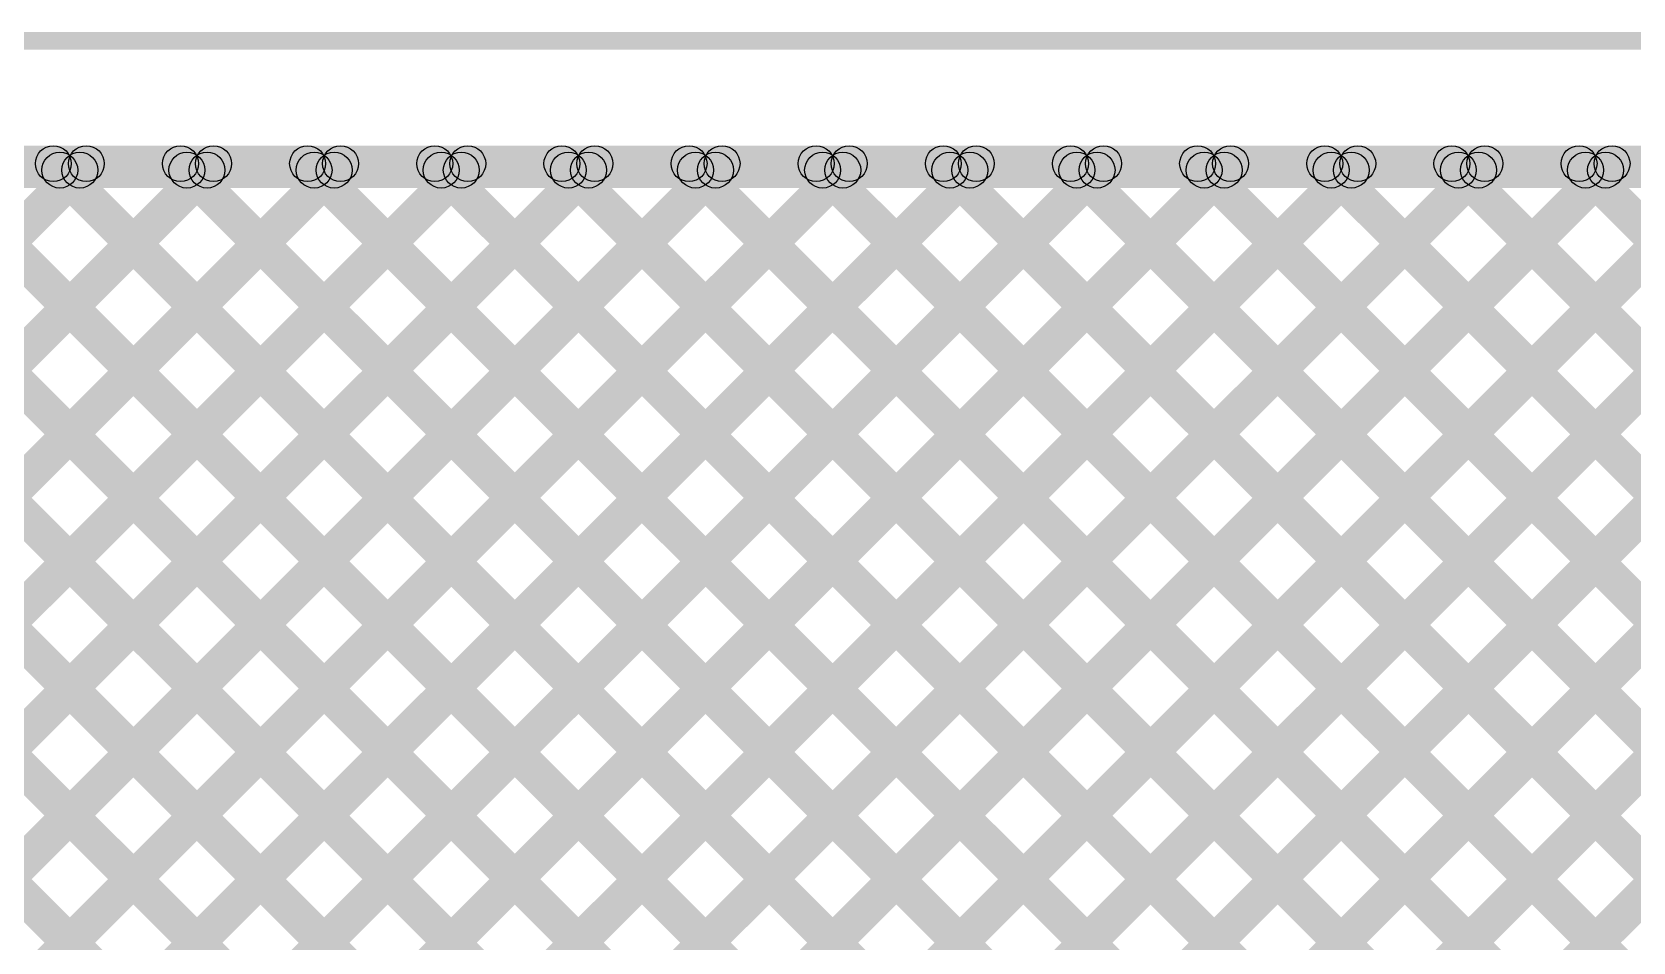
# Model space of a CAD drawing. Header units: millimetres. Extents: x 0 to 5.55, y 0 to 1.02.
# Drawn here: x 4.2018 to 4.5579, y 0.8218 to 1.0243 of the extents above; entities that cross this region are included whole.
import ezdxf

# ---------------------------------------------------------------- set-up
doc = ezdxf.new("R2010")
doc.units = ezdxf.units.MM
doc.header["$MEASUREMENT"] = 0
for name, color, linetype in [('BottomLayer', 5, 'Continuous'), ('Mechanical2', 216, 'Continuous'), ('TopLayer', 1, 'Continuous')]:
    doc.layers.add(name, color=color, linetype=linetype)

msp = doc.modelspace()

# ---------------------------------------------------------------- hatches: boundary and pattern name
at = {"layer": 'BottomLayer'}
for points in [[(0.054, 0.991), (0.054, 0.999), (5.502, 0.999), (5.502, 0.991)], [(3.58674, 0.36226), (3.58108, 0.36792), (4.211, 0.99783), (4.21665, 0.99217)], [(3.59583, 0.34306), (3.59017, 0.34872), (4.23928, 0.99783), (4.24494, 0.99217)], [(3.59583, 0.31478), (3.59017, 0.32043), (4.26757, 0.99783), (4.27322, 0.99217)], [(3.60101, 0.29167), (3.59535, 0.29733), (4.29585, 0.99783), (4.30151, 0.99217)], [(3.62929, 0.29167), (3.62363, 0.29733), (4.32413, 0.99783), (4.32979, 0.99217)], [(3.65758, 0.29167), (3.65192, 0.29733), (4.35242, 0.99783), (4.35808, 0.99217)], [(3.68586, 0.29167), (3.6802, 0.29733), (4.3807, 0.99783), (4.38636, 0.99217)], [(3.71414, 0.29167), (3.70849, 0.29733), (4.40899, 0.99783), (4.41464, 0.99217)], [(3.74243, 0.29167), (3.73677, 0.29733), (4.43727, 0.99783), (4.44293, 0.99217)], [(3.77071, 0.29167), (3.76506, 0.29733), (4.46556, 0.99783), (4.47121, 0.99217)], [(3.799, 0.29167), (3.79334, 0.29733), (4.49384, 0.99783), (4.4995, 0.99217)], [(3.82728, 0.29167), (3.82162, 0.29733), (4.52212, 0.99783), (4.52778, 0.99217)], [(3.85557, 0.29167), (3.84991, 0.29733), (4.55041, 0.99783), (4.55607, 0.99217)], [(3.88385, 0.29167), (3.87819, 0.29733), (4.57869, 0.99783), (4.58435, 0.99217)], [(3.91213, 0.29167), (3.90648, 0.29733), (4.60698, 0.99783), (4.61263, 0.99217)], [(3.94042, 0.29167), (3.93476, 0.29733), (4.63526, 0.99783), (4.64092, 0.99217)], [(3.9687, 0.29167), (3.96305, 0.29733), (4.66355, 0.99783), (4.6692, 0.99217)], [(3.99699, 0.29167), (3.99133, 0.29733), (4.69183, 0.99783), (4.69749, 0.99217)], [(4.02527, 0.29167), (4.01961, 0.29733), (4.72011, 0.99783), (4.72577, 0.99217)], [(4.03396, 0.99217), (4.03961, 0.99783), (4.50861, 0.52883), (4.50295, 0.52317)], [(4.06224, 0.99217), (4.0679, 0.99783), (4.52237, 0.54336), (4.51671, 0.5377)], [(4.09052, 0.99217), (4.09618, 0.99783), (4.55068, 0.54333), (4.54502, 0.53767)], [(4.11881, 0.99217), (4.12447, 0.99783), (4.57897, 0.54333), (4.57331, 0.53767)], [(4.14709, 0.99217), (4.15275, 0.99783), (4.60725, 0.54333), (4.60159, 0.53767)], [(4.17538, 0.99217), (4.18103, 0.99783), (4.63553, 0.54333), (4.62988, 0.53767)], [(4.20366, 0.99217), (4.20932, 0.99783), (4.64783, 0.55932), (4.64217, 0.55366)], [(4.23195, 0.99217), (4.2376, 0.99783), (4.6746, 0.56083), (4.66895, 0.55517)], [(4.26023, 0.99217), (4.26589, 0.99783), (4.70289, 0.56083), (4.69723, 0.55517)], [(4.28851, 0.99217), (4.29417, 0.99783), (4.73117, 0.56083), (4.72551, 0.55517)], [(4.3168, 0.99217), (4.32246, 0.99783), (4.75946, 0.56083), (4.7538, 0.55517)], [(4.34508, 0.99217), (4.35074, 0.99783), (4.78774, 0.56083), (4.78208, 0.55517)], [(4.37337, 0.99217), (4.37902, 0.99783), (4.83352, 0.54333), (4.82787, 0.53767)], [(4.40165, 0.99217), (4.40731, 0.99783), (4.86181, 0.54333), (4.85615, 0.53767)], [(4.42994, 0.99217), (4.43559, 0.99783), (4.89009, 0.54333), (4.88444, 0.53767)], [(4.45822, 0.99217), (4.46388, 0.99783), (4.91572, 0.54599), (4.91006, 0.54033)], [(4.4865, 0.99217), (4.49216, 0.99783), (5.34921, 0.14078), (5.34355, 0.13512)], [(4.51479, 0.99217), (4.52045, 0.99783), (5.36171, 0.15656), (5.35606, 0.1509)], [(4.54307, 0.99217), (4.54872, 0.99783), (5.37978, 0.16677), (5.37412, 0.16112)]]:
    msp.add_hatch(color=5, dxfattribs=at).paths.add_polyline_path(points)
h = msp.add_hatch(color=5, dxfattribs=at)
edge = h.paths.add_edge_path()
edge.add_arc((4.20649, 0.995), 0.004, 0, 360)
h = msp.add_hatch(color=5, dxfattribs=at)
edge = h.paths.add_edge_path()
edge.add_arc((4.21383, 0.995), 0.004, 0, 360)
h = msp.add_hatch(color=5, dxfattribs=at)
edge = h.paths.add_edge_path()
edge.add_arc((4.23477, 0.995), 0.004, 0, 360)
h = msp.add_hatch(color=5, dxfattribs=at)
edge = h.paths.add_edge_path()
edge.add_arc((4.24211, 0.995), 0.004, 0, 360)
h = msp.add_hatch(color=5, dxfattribs=at)
edge = h.paths.add_edge_path()
edge.add_arc((4.26306, 0.995), 0.004, 0, 360)
h = msp.add_hatch(color=5, dxfattribs=at)
edge = h.paths.add_edge_path()
edge.add_arc((4.27039, 0.995), 0.004, 0, 360)
h = msp.add_hatch(color=5, dxfattribs=at)
edge = h.paths.add_edge_path()
edge.add_arc((4.29134, 0.995), 0.004, 0, 360)
h = msp.add_hatch(color=5, dxfattribs=at)
edge = h.paths.add_edge_path()
edge.add_arc((4.29868, 0.995), 0.004, 0, 360)
h = msp.add_hatch(color=5, dxfattribs=at)
edge = h.paths.add_edge_path()
edge.add_arc((4.31963, 0.995), 0.004, 0, 360)
h = msp.add_hatch(color=5, dxfattribs=at)
edge = h.paths.add_edge_path()
edge.add_arc((4.32696, 0.995), 0.004, 0, 360)
h = msp.add_hatch(color=5, dxfattribs=at)
edge = h.paths.add_edge_path()
edge.add_arc((4.34791, 0.995), 0.004, 0, 360)
h = msp.add_hatch(color=5, dxfattribs=at)
edge = h.paths.add_edge_path()
edge.add_arc((4.35525, 0.995), 0.004, 0, 360)
h = msp.add_hatch(color=5, dxfattribs=at)
edge = h.paths.add_edge_path()
edge.add_arc((4.3762, 0.995), 0.004, 0, 360)
h = msp.add_hatch(color=5, dxfattribs=at)
edge = h.paths.add_edge_path()
edge.add_arc((4.38353, 0.995), 0.004, 0, 360)
h = msp.add_hatch(color=5, dxfattribs=at)
edge = h.paths.add_edge_path()
edge.add_arc((4.40448, 0.995), 0.004, 0, 360)
h = msp.add_hatch(color=5, dxfattribs=at)
edge = h.paths.add_edge_path()
edge.add_arc((4.41182, 0.995), 0.004, 0, 360)
h = msp.add_hatch(color=5, dxfattribs=at)
edge = h.paths.add_edge_path()
edge.add_arc((4.43276, 0.995), 0.004, 0, 360)
h = msp.add_hatch(color=5, dxfattribs=at)
edge = h.paths.add_edge_path()
edge.add_arc((4.4401, 0.995), 0.004, 0, 360)
h = msp.add_hatch(color=5, dxfattribs=at)
edge = h.paths.add_edge_path()
edge.add_arc((4.46105, 0.995), 0.004, 0, 360)
h = msp.add_hatch(color=5, dxfattribs=at)
edge = h.paths.add_edge_path()
edge.add_arc((4.46838, 0.995), 0.004, 0, 360)
h = msp.add_hatch(color=5, dxfattribs=at)
edge = h.paths.add_edge_path()
edge.add_arc((4.48933, 0.995), 0.004, 0, 360)
h = msp.add_hatch(color=5, dxfattribs=at)
edge = h.paths.add_edge_path()
edge.add_arc((4.49667, 0.995), 0.004, 0, 360)
h = msp.add_hatch(color=5, dxfattribs=at)
edge = h.paths.add_edge_path()
edge.add_arc((4.51762, 0.995), 0.004, 0, 360)
h = msp.add_hatch(color=5, dxfattribs=at)
edge = h.paths.add_edge_path()
edge.add_arc((4.52495, 0.995), 0.004, 0, 360)
h = msp.add_hatch(color=5, dxfattribs=at)
edge = h.paths.add_edge_path()
edge.add_arc((4.5459, 0.995), 0.004, 0, 360)
h = msp.add_hatch(color=5, dxfattribs=at)
edge = h.paths.add_edge_path()
edge.add_arc((4.55324, 0.995), 0.004, 0, 360)
at = {"layer": 'Mechanical2'}
msp.add_hatch(color=216, dxfattribs=at).paths.add_polyline_path([(0.00012, 1.02036), (0.00012, 1.0243), (5.5513, 1.0243), (5.5513, 1.02036)])
at = {"layer": 'TopLayer'}
for points in [[(0.055, 0.98957), (0.055, 0.99757), (5.503, 0.99757), (5.503, 0.98957)], [(3.57238, 0.3479), (3.56672, 0.35356), (4.20957, 0.9964), (4.21522, 0.99074)], [(3.57755, 0.32478), (3.57189, 0.33044), (4.23785, 0.9964), (4.24351, 0.99074)], [(3.58772, 0.30667), (3.58207, 0.31233), (4.26613, 0.9964), (4.27179, 0.99074)], [(3.61601, 0.30667), (3.61035, 0.31233), (4.29442, 0.9964), (4.30007, 0.99074)], [(3.64429, 0.30667), (3.63863, 0.31233), (4.3227, 0.9964), (4.32836, 0.99074)], [(3.67258, 0.30667), (3.66692, 0.31233), (4.35099, 0.9964), (4.35664, 0.99074)], [(3.70086, 0.30667), (3.6952, 0.31233), (4.37927, 0.9964), (4.38493, 0.99074)], [(3.72914, 0.30667), (3.72349, 0.31233), (4.40756, 0.9964), (4.41321, 0.99074)], [(3.75743, 0.30667), (3.75177, 0.31233), (4.43584, 0.9964), (4.4415, 0.99074)], [(3.78571, 0.30667), (3.78006, 0.31233), (4.46412, 0.9964), (4.46978, 0.99074)], [(3.814, 0.30667), (3.80834, 0.31233), (4.49241, 0.9964), (4.49806, 0.99074)], [(3.84228, 0.30667), (3.83662, 0.31233), (4.52069, 0.9964), (4.52635, 0.99074)], [(3.87057, 0.30667), (3.86491, 0.31233), (4.54898, 0.9964), (4.55463, 0.99074)], [(3.89885, 0.30667), (3.89319, 0.31233), (4.57726, 0.9964), (4.58292, 0.99074)], [(3.92713, 0.30667), (3.92148, 0.31233), (4.60555, 0.9964), (4.6112, 0.99074)], [(3.95542, 0.30667), (3.94976, 0.31233), (4.63383, 0.9964), (4.63949, 0.99074)], [(3.9837, 0.30667), (3.97805, 0.31233), (4.66211, 0.9964), (4.66777, 0.99074)], [(4.01199, 0.30667), (4.00633, 0.31233), (4.6904, 0.9964), (4.69606, 0.99074)], [(4.04027, 0.30667), (4.03461, 0.31233), (4.71868, 0.9964), (4.72434, 0.99074)], [(4.03539, 0.99074), (4.04105, 0.9964), (4.50861, 0.52883), (4.50295, 0.52317)], [(4.06367, 0.99074), (4.06933, 0.9964), (4.52237, 0.54336), (4.51671, 0.5377)], [(4.09196, 0.99074), (4.09761, 0.9964), (4.55068, 0.54333), (4.54502, 0.53767)], [(4.12024, 0.99074), (4.1259, 0.9964), (4.55463, 0.56766), (4.54897, 0.56201)], [(4.14853, 0.99074), (4.15418, 0.9964), (4.58292, 0.56766), (4.57726, 0.56201)], [(4.17681, 0.99074), (4.18247, 0.9964), (4.6112, 0.56766), (4.60554, 0.56201)], [(4.20509, 0.99074), (4.21075, 0.9964), (4.63948, 0.56766), (4.63383, 0.56201)], [(4.23338, 0.99074), (4.23904, 0.9964), (5.1926, 0.04283), (5.18695, 0.03717)], [(4.26166, 0.99074), (4.26732, 0.9964), (4.78761, 0.47611), (4.78195, 0.47045)], [(4.28995, 0.99074), (4.2956, 0.9964), (4.78761, 0.50439), (4.78195, 0.49874)], [(4.31823, 0.99074), (4.32389, 0.9964), (4.78761, 0.53268), (4.78195, 0.52702)], [(4.34652, 0.99074), (4.35217, 0.9964), (4.78761, 0.56096), (4.78195, 0.5553)], [(4.3748, 0.99074), (4.38046, 0.9964), (4.80919, 0.56766), (4.80353, 0.56201)], [(4.40308, 0.99074), (4.40874, 0.9964), (4.83747, 0.56766), (4.83182, 0.56201)], [(4.43137, 0.99074), (4.43703, 0.9964), (4.86576, 0.56766), (4.8601, 0.56201)], [(4.45965, 0.99074), (4.46531, 0.9964), (4.89404, 0.56766), (4.88839, 0.56201)], [(4.48794, 0.99074), (4.49359, 0.9964), (5.34921, 0.14078), (5.34355, 0.13512)], [(4.51622, 0.99074), (4.52188, 0.9964), (5.36171, 0.15656), (5.35606, 0.1509)], [(4.5445, 0.99074), (4.55016, 0.9964), (5.37978, 0.16677), (5.37412, 0.16112)]]:
    msp.add_hatch(color=1, dxfattribs=at).paths.add_polyline_path(points)
h = msp.add_hatch(color=1, dxfattribs=at)
edge = h.paths.add_edge_path()
edge.add_arc((4.20792, 0.99357), 0.004, 0, 360)
h = msp.add_hatch(color=1, dxfattribs=at)
edge = h.paths.add_edge_path()
edge.add_arc((4.21239, 0.99357), 0.004, 0, 360)
h = msp.add_hatch(color=1, dxfattribs=at)
edge = h.paths.add_edge_path()
edge.add_arc((4.23621, 0.99357), 0.004, 0, 360)
h = msp.add_hatch(color=1, dxfattribs=at)
edge = h.paths.add_edge_path()
edge.add_arc((4.24068, 0.99357), 0.004, 0, 360)
h = msp.add_hatch(color=1, dxfattribs=at)
edge = h.paths.add_edge_path()
edge.add_arc((4.26449, 0.99357), 0.004, 0, 360)
h = msp.add_hatch(color=1, dxfattribs=at)
edge = h.paths.add_edge_path()
edge.add_arc((4.26896, 0.99357), 0.004, 0, 360)
h = msp.add_hatch(color=1, dxfattribs=at)
edge = h.paths.add_edge_path()
edge.add_arc((4.29278, 0.99357), 0.004, 0, 360)
h = msp.add_hatch(color=1, dxfattribs=at)
edge = h.paths.add_edge_path()
edge.add_arc((4.29725, 0.99357), 0.004, 0, 360)
h = msp.add_hatch(color=1, dxfattribs=at)
edge = h.paths.add_edge_path()
edge.add_arc((4.32106, 0.99357), 0.004, 0, 360)
h = msp.add_hatch(color=1, dxfattribs=at)
edge = h.paths.add_edge_path()
edge.add_arc((4.32553, 0.99357), 0.004, 0, 360)
h = msp.add_hatch(color=1, dxfattribs=at)
edge = h.paths.add_edge_path()
edge.add_arc((4.34934, 0.99357), 0.004, 0, 360)
h = msp.add_hatch(color=1, dxfattribs=at)
edge = h.paths.add_edge_path()
edge.add_arc((4.35381, 0.99357), 0.004, 0, 360)
h = msp.add_hatch(color=1, dxfattribs=at)
edge = h.paths.add_edge_path()
edge.add_arc((4.37763, 0.99357), 0.004, 0, 360)
h = msp.add_hatch(color=1, dxfattribs=at)
edge = h.paths.add_edge_path()
edge.add_arc((4.3821, 0.99357), 0.004, 0, 360)
h = msp.add_hatch(color=1, dxfattribs=at)
edge = h.paths.add_edge_path()
edge.add_arc((4.40591, 0.99357), 0.004, 0, 360)
h = msp.add_hatch(color=1, dxfattribs=at)
edge = h.paths.add_edge_path()
edge.add_arc((4.41038, 0.99357), 0.004, 0, 360)
h = msp.add_hatch(color=1, dxfattribs=at)
edge = h.paths.add_edge_path()
edge.add_arc((4.4342, 0.99357), 0.004, 0, 360)
h = msp.add_hatch(color=1, dxfattribs=at)
edge = h.paths.add_edge_path()
edge.add_arc((4.43867, 0.99357), 0.004, 0, 360)
h = msp.add_hatch(color=1, dxfattribs=at)
edge = h.paths.add_edge_path()
edge.add_arc((4.46248, 0.99357), 0.004, 0, 360)
h = msp.add_hatch(color=1, dxfattribs=at)
edge = h.paths.add_edge_path()
edge.add_arc((4.46695, 0.99357), 0.004, 0, 360)
h = msp.add_hatch(color=1, dxfattribs=at)
edge = h.paths.add_edge_path()
edge.add_arc((4.49077, 0.99357), 0.004, 0, 360)
h = msp.add_hatch(color=1, dxfattribs=at)
edge = h.paths.add_edge_path()
edge.add_arc((4.49524, 0.99357), 0.004, 0, 360)
h = msp.add_hatch(color=1, dxfattribs=at)
edge = h.paths.add_edge_path()
edge.add_arc((4.51905, 0.99357), 0.004, 0, 360)
h = msp.add_hatch(color=1, dxfattribs=at)
edge = h.paths.add_edge_path()
edge.add_arc((4.52352, 0.99357), 0.004, 0, 360)
h = msp.add_hatch(color=1, dxfattribs=at)
edge = h.paths.add_edge_path()
edge.add_arc((4.54733, 0.99357), 0.004, 0, 360)
h = msp.add_hatch(color=1, dxfattribs=at)
edge = h.paths.add_edge_path()
edge.add_arc((4.55181, 0.99357), 0.004, 0, 360)

# ---------------------------------------------------------------- linework, layer by layer
at = {"layer": 'BottomLayer'}
for centre in [(4.20649, 0.995), (4.21383, 0.995), (4.23477, 0.995), (4.24211, 0.995), (4.26306, 0.995), (4.27039, 0.995), (4.29134, 0.995), (4.29868, 0.995), (4.31963, 0.995), (4.32696, 0.995), (4.34791, 0.995), (4.35525, 0.995), (4.3762, 0.995), (4.38353, 0.995), (4.40448, 0.995), (4.41182, 0.995), (4.43276, 0.995), (4.4401, 0.995), (4.46105, 0.995), (4.46838, 0.995), (4.48933, 0.995), (4.49667, 0.995), (4.51762, 0.995), (4.52495, 0.995), (4.5459, 0.995), (4.55324, 0.995)]:
    msp.add_circle(centre, 0.004, dxfattribs=at)
at = {"layer": 'TopLayer'}
for centre in [(4.20792, 0.99357), (4.21239, 0.99357), (4.23621, 0.99357), (4.24068, 0.99357), (4.26449, 0.99357), (4.26896, 0.99357), (4.29278, 0.99357), (4.29725, 0.99357), (4.32106, 0.99357), (4.32553, 0.99357), (4.34934, 0.99357), (4.35381, 0.99357), (4.37763, 0.99357), (4.3821, 0.99357), (4.40591, 0.99357), (4.41038, 0.99357), (4.4342, 0.99357), (4.43867, 0.99357), (4.46248, 0.99357), (4.46695, 0.99357), (4.49077, 0.99357), (4.49524, 0.99357), (4.51905, 0.99357), (4.52352, 0.99357), (4.54733, 0.99357), (4.55181, 0.99357)]:
    msp.add_circle(centre, 0.004, dxfattribs=at)

doc.saveas('drawing.dxf')
